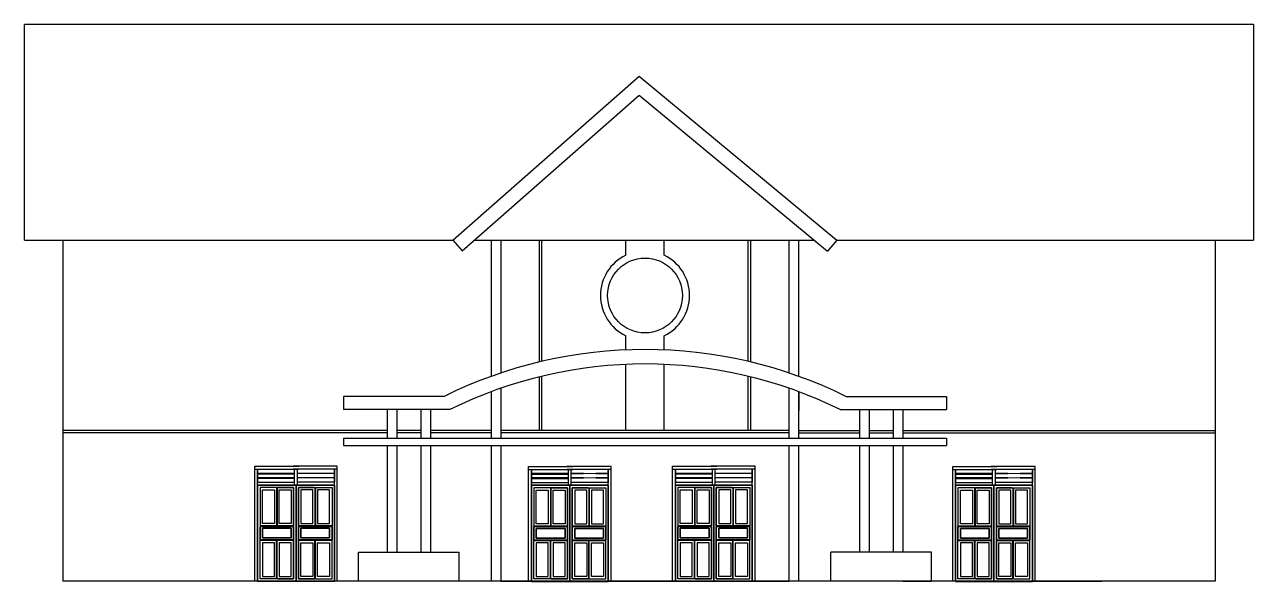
# Model space of a CAD drawing. Header units: inches. Extents: x -108 to 13185, y -10150 to 372.
# Drawn here: x 5024 to 7584, y -787 to 372 of the extents above; entities that cross this region are included whole.
import ezdxf

# ---------------------------------------------------------------- set-up
doc = ezdxf.new("R2010")
doc.units = ezdxf.units.IN
doc.header["$MEASUREMENT"] = 0

msp = doc.modelspace()

# ---------------------------------------------------------------- linework, layer by layer
for p, q in [((5023.5, -76.9), (5023.5, 371.7)), ((7583.5, 371.7), (5023.5, 371.7)), ((7583.5, 371.7), (7583.5, -76.9)), ((5915.5, -76.9), (6303.5, 264.4)), ((6303.5, 264.4), (6715.5, -76.9)), ((5935.3, -99.4), (6304.1, 225)), ((6304.1, 225), (6696.4, -100)), ((5023.5, -76.9), (5915.5, -76.9)), ((5103.5, -76.9), (5103.5, -113.1)), ((5103.5, -76.9), (5103.5, -346.5)), ((5915.5, -76.9), (5935.3, -99.4)), ((5960.9, -76.9), (6668.5, -76.9)), ((5995.5, -76.9), (5995.5, -360.3)), ((6015.5, -76.9), (6015.5, -353.4)), ((6095.5, -76.9), (6095.5, -330.5)), ((6100.5, -76.9), (6100.5, -329.3)), ((6276, -108.1), (6276, -76.9)), ((6356, -108.1), (6356, -76.9)), ((6530.5, -76.9), (6530.5, -329)), ((6535.5, -76.9), (6535.5, -330.2)), ((6615.5, -76.9), (6615.5, -353)), ((6635.5, -76.9), (6635.5, -360)), ((6715.5, -76.9), (6696.4, -100)), ((6715.5, -76.9), (7583.5, -76.9)), ((7503.5, -76.9), (7503.5, -125.1)), ((7503.5, -76.9), (7503.5, -346.5)), ((7503.5, -76.9), (7503.5, -113.1)), ((7503.5, -76.9), (7503.5, -346.5)), ((6276, -305.3), (6276, -275.9)), ((6356, -305.3), (6356, -275.9)), ((5103.5, -346.5), (5103.5, -366.5)), ((6276, -473.1), (6276, -335.3)), ((6356, -473.1), (6356, -335.3)), ((7503.5, -346.5), (7503.5, -366.5)), ((5103.5, -366.5), (5103.5, -766.5)), ((5995.5, -359.6), (5995.5, -360.3)), ((6095.5, -361.3), (6095.5, -473.1)), ((6100.5, -360.1), (6100.5, -473.1)), ((6530.5, -359.9), (6530.5, -473.1)), ((6535.5, -361.1), (6535.5, -473.1)), ((6636.5, -359.6), (6636.5, -360.3)), ((7503.5, -366.5), (7503.5, -766.5)), ((7503.5, -366.5), (7503.5, -766.5)), ((5896.3, -402.5), (5688, -402.5)), ((5688, -402.5), (5688, -429.4)), ((5995.5, -392.3), (5995.5, -431.7)), ((5995.5, -392.3), (5995.5, -489)), ((6015.5, -385.1), (6015.5, -489)), ((6615.5, -384.7), (6615.5, -489)), ((6635.5, -391.9), (6635.5, -489)), ((6636.5, -392.3), (6636.5, -431.7)), ((6735.7, -402.5), (6944, -402.5)), ((6944, -402.5), (6944, -429.4)), ((5909.6, -429.4), (5688, -429.4)), ((5779, -429.4), (5779, -489)), ((5799, -429.4), (5799, -489)), ((5849, -429.4), (5849, -489)), ((5869, -429.4), (5869, -489)), ((6722.4, -429.4), (6944, -429.4)), ((6763, -429.4), (6763, -489)), ((6783, -429.4), (6783, -489)), ((6833, -429.4), (6833, -489)), ((6853, -429.4), (6853, -489)), ((5779, -473.1), (5103.5, -473.1)), ((5779, -478.1), (5103.5, -478.1)), ((5849, -473.1), (5799, -473.1)), ((5849, -478.1), (5799, -478.1)), ((5995.5, -473.1), (5869, -473.1)), ((5995.5, -478.1), (5869, -478.1)), ((6615.5, -473.1), (6015.5, -473.1)), ((6615.5, -478.1), (6015.5, -478.1)), ((6635.5, -473.1), (6763, -473.1)), ((6635.5, -478.1), (6763, -478.1)), ((6783, -473.1), (6833, -473.1)), ((6783, -478.1), (6833, -478.1)), ((6853, -473.1), (7503.5, -473.1)), ((6853, -478.1), (7503.5, -478.1)), ((5688, -489), (6944, -489)), ((5688, -489), (5688, -504)), ((5688, -504), (6944, -504)), ((5779, -504), (5779, -726.5)), ((5799, -504), (5799, -726.5)), ((5849, -504), (5849, -726.5)), ((5869, -504), (5869, -726.5)), ((5995.5, -504), (5995.5, -786.5)), ((6015.5, -504), (6015.5, -786.5)), ((6615.5, -504), (6615.5, -786.5)), ((6635.5, -504), (6635.5, -786.5)), ((6763, -504), (6763, -726.5)), ((6783, -504), (6783, -726.5)), ((6833, -504), (6833, -726.5)), ((6853, -504), (6853, -726.5)), ((6944, -489), (6944, -504)), ((5503, -786.5), (5503, -547.5)), ((5503, -547.5), (5595, -547.5)), ((5503, -553.5), (5595, -553.5)), ((5509, -586.5), (5509, -553.5)), ((5509, -553.5), (5509, -580.5)), ((5509, -561.5), (5586, -561.5)), ((5675, -547.5), (5583, -547.5)), ((5675, -553.5), (5583, -553.5)), ((5586, -586.5), (5586, -553.5)), ((5592, -586.5), (5592, -553.5)), ((5669, -561.5), (5592, -563.5)), ((5669, -563.5), (5592, -561.5)), ((5669, -586.5), (5669, -553.5)), ((5669, -553.5), (5669, -580.5)), ((5675, -786.5), (5675, -547.5)), ((6073.5, -787), (6073.5, -548)), ((6073.5, -548), (6165.5, -548)), ((6073.5, -554), (6165.5, -554)), ((6079.5, -587), (6079.5, -554)), ((6079.5, -554), (6079.5, -581)), ((6079.5, -562), (6156.5, -562)), ((6245.5, -548), (6153.5, -548)), ((6245.5, -554), (6153.5, -554)), ((6156.5, -587), (6156.5, -554)), ((6162.5, -587), (6162.5, -554)), ((6239.5, -562), (6162.5, -564)), ((6239.5, -564), (6162.5, -562)), ((6239.5, -587), (6239.5, -554)), ((6239.5, -554), (6239.5, -581)), ((6245.5, -787), (6245.5, -548)), ((6373.5, -786.5), (6373.5, -547.5)), ((6373.5, -547.5), (6465.5, -547.5)), ((6373.5, -553.5), (6465.5, -553.5)), ((6379.5, -586.5), (6379.5, -553.5)), ((6379.5, -553.5), (6379.5, -580.5)), ((6379.5, -561.5), (6456.5, -561.5)), ((6545.5, -547.5), (6453.5, -547.5)), ((6545.5, -553.5), (6453.5, -553.5)), ((6456.5, -586.5), (6456.5, -553.5)), ((6462.5, -586.5), (6462.5, -553.5)), ((6539.5, -561.5), (6462.5, -563.5)), ((6539.5, -563.5), (6462.5, -561.5)), ((6539.5, -586.5), (6539.5, -553.5)), ((6539.5, -553.5), (6539.5, -580.5)), ((6545.5, -786.5), (6545.5, -547.5)), ((6957, -787), (6957, -548)), ((6957, -548), (7049, -548)), ((6957, -554), (7049, -554)), ((6963, -587), (6963, -554)), ((6963, -554), (6963, -581)), ((6963, -562), (7040, -562)), ((7129, -548), (7037, -548)), ((7129, -554), (7037, -554)), ((7040, -587), (7040, -554)), ((7046, -587), (7046, -554)), ((7123, -562), (7046, -564)), ((7123, -564), (7046, -562)), ((7123, -587), (7123, -554)), ((7123, -554), (7123, -581)), ((7129, -787), (7129, -548)), ((5509, -563.5), (5586, -563.5)), ((5509, -570.5), (5586, -570.5)), ((5509, -572.5), (5586, -572.5)), ((5509, -580.5), (5586, -580.5)), ((5589, -586.5), (5509, -586.5)), ((5509, -586.5), (5509, -786.5)), ((5509, -586.5), (5589, -586.5)), ((5509, -786.5), (5509, -586.5)), ((5509, -786.5), (5509, -586.5)), ((5509, -586.5), (5509, -786.5)), ((5509, -586.5), (5589, -586.5)), ((5509, -786.5), (5509, -586.5)), ((5589, -786.5), (5589, -586.5)), ((5589, -586.5), (5589, -786.5)), ((5589, -586.5), (5589, -786.5)), ((5589, -786.5), (5589, -586.5)), ((5589, -586.5), (5589, -786.5)), ((5589, -586.5), (5595, -586.5)), ((5589, -786.5), (5589, -586.5)), ((5589, -586.5), (5589, -786.5)), ((5589, -586.5), (5589, -786.5)), ((5589, -786.5), (5589, -586.5)), ((5589, -586.5), (5589, -786.5)), ((5669, -586.5), (5589, -586.5)), ((5669, -570.5), (5592, -572.5)), ((5669, -572.5), (5592, -570.5)), ((5669, -580.5), (5592, -580.5)), ((5669, -586.5), (5669, -786.5)), ((5669, -786.5), (5669, -586.5)), ((5669, -786.5), (5669, -586.5)), ((5669, -586.5), (5669, -786.5)), ((5669, -786.5), (5669, -586.5)), ((6079.5, -564), (6156.5, -564)), ((6079.5, -571), (6156.5, -571)), ((6079.5, -573), (6156.5, -573)), ((6079.5, -581), (6156.5, -581)), ((6159.5, -587), (6079.5, -587)), ((6079.5, -587), (6079.5, -787)), ((6079.5, -587), (6159.5, -587)), ((6079.5, -787), (6079.5, -587)), ((6079.5, -787), (6079.5, -587)), ((6079.5, -587), (6079.5, -787)), ((6079.5, -587), (6159.5, -587)), ((6079.5, -787), (6079.5, -587)), ((6159.5, -787), (6159.5, -587)), ((6159.5, -587), (6159.5, -787)), ((6159.5, -587), (6159.5, -787)), ((6159.5, -787), (6159.5, -587)), ((6159.5, -587), (6159.5, -787)), ((6159.5, -587), (6165.5, -587)), ((6159.5, -787), (6159.5, -587)), ((6159.5, -587), (6159.5, -787)), ((6159.5, -587), (6159.5, -787)), ((6159.5, -787), (6159.5, -587)), ((6159.5, -587), (6159.5, -787)), ((6239.5, -587), (6159.5, -587)), ((6239.5, -571), (6162.5, -573)), ((6239.5, -573), (6162.5, -571)), ((6239.5, -581), (6162.5, -581)), ((6239.5, -587), (6239.5, -787)), ((6239.5, -787), (6239.5, -587)), ((6239.5, -787), (6239.5, -587)), ((6239.5, -587), (6239.5, -787)), ((6239.5, -787), (6239.5, -587)), ((6379.5, -563.5), (6456.5, -563.5)), ((6379.5, -570.5), (6456.5, -570.5)), ((6379.5, -572.5), (6456.5, -572.5)), ((6379.5, -580.5), (6456.5, -580.5)), ((6459.5, -586.5), (6379.5, -586.5)), ((6379.5, -586.5), (6379.5, -786.5)), ((6379.5, -586.5), (6459.5, -586.5)), ((6379.5, -786.5), (6379.5, -586.5)), ((6379.5, -786.5), (6379.5, -586.5)), ((6379.5, -586.5), (6379.5, -786.5)), ((6379.5, -586.5), (6459.5, -586.5)), ((6379.5, -786.5), (6379.5, -586.5)), ((6459.5, -786.5), (6459.5, -586.5)), ((6459.5, -586.5), (6459.5, -786.5)), ((6459.5, -586.5), (6459.5, -786.5)), ((6459.5, -786.5), (6459.5, -586.5)), ((6459.5, -586.5), (6459.5, -786.5)), ((6459.5, -586.5), (6465.5, -586.5)), ((6459.5, -786.5), (6459.5, -586.5)), ((6459.5, -586.5), (6459.5, -786.5)), ((6459.5, -586.5), (6459.5, -786.5)), ((6459.5, -786.5), (6459.5, -586.5)), ((6459.5, -586.5), (6459.5, -786.5)), ((6539.5, -586.5), (6459.5, -586.5)), ((6539.5, -570.5), (6462.5, -572.5)), ((6539.5, -572.5), (6462.5, -570.5)), ((6539.5, -580.5), (6462.5, -580.5)), ((6539.5, -586.5), (6539.5, -786.5)), ((6539.5, -786.5), (6539.5, -586.5)), ((6539.5, -786.5), (6539.5, -586.5)), ((6539.5, -586.5), (6539.5, -786.5)), ((6539.5, -786.5), (6539.5, -586.5)), ((6963, -564), (7040, -564)), ((6963, -571), (7040, -571)), ((6963, -573), (7040, -573)), ((6963, -581), (7040, -581)), ((7043, -587), (6963, -587)), ((6963, -587), (6963, -787)), ((6963, -587), (7043, -587)), ((6963, -787), (6963, -587)), ((6963, -787), (6963, -587)), ((6963, -587), (6963, -787)), ((6963, -587), (7043, -587)), ((6963, -787), (6963, -587)), ((7043, -787), (7043, -587)), ((7043, -587), (7043, -787)), ((7043, -587), (7043, -787)), ((7043, -787), (7043, -587)), ((7043, -587), (7043, -787)), ((7043, -587), (7049, -587)), ((7043, -787), (7043, -587)), ((7043, -587), (7043, -787)), ((7043, -587), (7043, -787)), ((7043, -787), (7043, -587)), ((7043, -587), (7043, -787)), ((7123, -587), (7043, -587)), ((7123, -571), (7046, -573)), ((7123, -573), (7046, -571)), ((7123, -581), (7046, -581)), ((7123, -587), (7123, -787)), ((7123, -787), (7123, -587)), ((7123, -787), (7123, -587)), ((7123, -587), (7123, -787)), ((7123, -787), (7123, -587)), ((5548.5, -591.5), (5514, -591.5)), ((5514, -591.5), (5514, -671.5)), ((5548.5, -591.5), (5548.5, -671.5)), ((5584, -591.5), (5549.5, -591.5)), ((5549.5, -591.5), (5549.5, -671.5)), ((5551, -591.5), (5584, -591.5)), ((5584, -591.5), (5584, -671.5)), ((5584, -671.5), (5584, -591.5)), ((5627, -591.5), (5594, -591.5)), ((5594, -591.5), (5594, -671.5)), ((5594, -671.5), (5594, -591.5)), ((5594, -591.5), (5628.5, -591.5)), ((5628.5, -591.5), (5628.5, -671.5)), ((5629.5, -591.5), (5664, -591.5)), ((5629.5, -591.5), (5629.5, -671.5)), ((5664, -591.5), (5664, -671.5)), ((6119, -592), (6084.5, -592)), ((6084.5, -592), (6084.5, -672)), ((6119, -592), (6119, -672)), ((6154.5, -592), (6120, -592)), ((6120, -592), (6120, -672)), ((6121.5, -592), (6154.5, -592)), ((6154.5, -592), (6154.5, -672)), ((6154.5, -672), (6154.5, -592)), ((6197.5, -592), (6164.5, -592)), ((6164.5, -592), (6164.5, -672)), ((6164.5, -672), (6164.5, -592)), ((6164.5, -592), (6199, -592)), ((6199, -592), (6199, -672)), ((6200, -592), (6234.5, -592)), ((6200, -592), (6200, -672)), ((6234.5, -592), (6234.5, -672)), ((6419, -591.5), (6384.5, -591.5)), ((6384.5, -591.5), (6384.5, -671.5)), ((6419, -591.5), (6419, -671.5)), ((6454.5, -591.5), (6420, -591.5)), ((6420, -591.5), (6420, -671.5)), ((6421.5, -591.5), (6454.5, -591.5)), ((6454.5, -591.5), (6454.5, -671.5)), ((6454.5, -671.5), (6454.5, -591.5)), ((6497.5, -591.5), (6464.5, -591.5)), ((6464.5, -591.5), (6464.5, -671.5)), ((6464.5, -671.5), (6464.5, -591.5)), ((6464.5, -591.5), (6499, -591.5)), ((6499, -591.5), (6499, -671.5)), ((6500, -591.5), (6534.5, -591.5)), ((6500, -591.5), (6500, -671.5)), ((6534.5, -591.5), (6534.5, -671.5)), ((7002.5, -592), (6968, -592)), ((6968, -592), (6968, -672)), ((7002.5, -592), (7002.5, -672)), ((7038, -592), (7003.5, -592)), ((7003.5, -592), (7003.5, -672)), ((7005, -592), (7038, -592)), ((7038, -592), (7038, -672)), ((7038, -672), (7038, -592)), ((7081, -592), (7048, -592)), ((7048, -592), (7048, -672)), ((7048, -672), (7048, -592)), ((7048, -592), (7082.5, -592)), ((7082.5, -592), (7082.5, -672)), ((7083.5, -592), (7118, -592)), ((7083.5, -592), (7083.5, -672)), ((7118, -592), (7118, -672)), ((5514, -671.5), (5548.5, -671.5)), ((5514, -671.5), (5547, -671.5)), ((5547, -671.5), (5514, -671.5)), ((5584, -672.5), (5514, -672.5)), ((5514, -672.5), (5514, -700.5)), ((5514, -672.5), (5584, -672.5)), ((5514, -700.5), (5514, -672.5)), ((5549.5, -671.5), (5584, -671.5)), ((5584, -671.5), (5549.5, -671.5)), ((5551, -671.5), (5584, -671.5)), ((5584, -671.5), (5551, -671.5)), ((5584, -700.5), (5584, -672.5)), ((5584, -672.5), (5584, -700.5)), ((5628.5, -671.5), (5594, -671.5)), ((5594, -671.5), (5628.5, -671.5)), ((5627, -671.5), (5594, -671.5)), ((5594, -671.5), (5627, -671.5)), ((5594, -700.5), (5594, -672.5)), ((5594, -672.5), (5664, -672.5)), ((5664, -672.5), (5594, -672.5)), ((5594, -672.5), (5594, -700.5)), ((5664, -671.5), (5629.5, -671.5)), ((5664, -671.5), (5631, -671.5)), ((5631, -671.5), (5664, -671.5)), ((5664, -672.5), (5664, -700.5)), ((5664, -700.5), (5664, -672.5)), ((6084.5, -672), (6119, -672)), ((6084.5, -672), (6117.5, -672)), ((6117.5, -672), (6084.5, -672)), ((6154.5, -673), (6084.5, -673)), ((6084.5, -673), (6084.5, -701)), ((6084.5, -673), (6154.5, -673)), ((6084.5, -701), (6084.5, -673)), ((6120, -672), (6154.5, -672)), ((6154.5, -672), (6120, -672)), ((6121.5, -672), (6154.5, -672)), ((6154.5, -672), (6121.5, -672)), ((6154.5, -701), (6154.5, -673)), ((6154.5, -673), (6154.5, -701)), ((6199, -672), (6164.5, -672)), ((6164.5, -672), (6199, -672)), ((6197.5, -672), (6164.5, -672)), ((6164.5, -672), (6197.5, -672)), ((6164.5, -701), (6164.5, -673)), ((6164.5, -673), (6234.5, -673)), ((6234.5, -673), (6164.5, -673)), ((6164.5, -673), (6164.5, -701)), ((6234.5, -672), (6200, -672)), ((6234.5, -672), (6201.5, -672)), ((6201.5, -672), (6234.5, -672)), ((6234.5, -673), (6234.5, -701)), ((6234.5, -701), (6234.5, -673)), ((6384.5, -671.5), (6419, -671.5)), ((6384.5, -671.5), (6417.5, -671.5)), ((6417.5, -671.5), (6384.5, -671.5)), ((6454.5, -672.5), (6384.5, -672.5)), ((6384.5, -672.5), (6384.5, -700.5)), ((6384.5, -672.5), (6454.5, -672.5)), ((6384.5, -700.5), (6384.5, -672.5)), ((6420, -671.5), (6454.5, -671.5)), ((6454.5, -671.5), (6420, -671.5)), ((6421.5, -671.5), (6454.5, -671.5)), ((6454.5, -671.5), (6421.5, -671.5)), ((6454.5, -700.5), (6454.5, -672.5)), ((6454.5, -672.5), (6454.5, -700.5)), ((6499, -671.5), (6464.5, -671.5)), ((6464.5, -671.5), (6499, -671.5)), ((6497.5, -671.5), (6464.5, -671.5)), ((6464.5, -671.5), (6497.5, -671.5)), ((6464.5, -700.5), (6464.5, -672.5)), ((6464.5, -672.5), (6534.5, -672.5)), ((6534.5, -672.5), (6464.5, -672.5)), ((6464.5, -672.5), (6464.5, -700.5)), ((6534.5, -671.5), (6500, -671.5)), ((6534.5, -671.5), (6501.5, -671.5)), ((6501.5, -671.5), (6534.5, -671.5)), ((6534.5, -672.5), (6534.5, -700.5)), ((6534.5, -700.5), (6534.5, -672.5)), ((6968, -672), (7002.5, -672)), ((6968, -672), (7001, -672)), ((7001, -672), (6968, -672)), ((7038, -673), (6968, -673)), ((6968, -673), (6968, -701)), ((6968, -673), (7038, -673)), ((6968, -701), (6968, -673)), ((7003.5, -672), (7038, -672)), ((7038, -672), (7003.5, -672)), ((7005, -672), (7038, -672)), ((7038, -672), (7005, -672)), ((7038, -701), (7038, -673)), ((7038, -673), (7038, -701)), ((7082.5, -672), (7048, -672)), ((7048, -672), (7082.5, -672)), ((7081, -672), (7048, -672)), ((7048, -672), (7081, -672)), ((7048, -701), (7048, -673)), ((7048, -673), (7118, -673)), ((7118, -673), (7048, -673)), ((7048, -673), (7048, -701)), ((7118, -672), (7083.5, -672)), ((7118, -672), (7085, -672)), ((7085, -672), (7118, -672)), ((7118, -673), (7118, -701)), ((7118, -701), (7118, -673)), ((5514, -700.5), (5584, -700.5)), ((5584, -700.5), (5514, -700.5)), ((5514, -701.5), (5548.5, -701.5)), ((5514, -781.5), (5514, -701.5)), ((5514, -701.5), (5547, -701.5)), ((5547, -701.5), (5514, -701.5)), ((5548.5, -781.5), (5548.5, -701.5)), ((5549.5, -701.5), (5584, -701.5)), ((5584, -701.5), (5549.5, -701.5)), ((5549.5, -781.5), (5549.5, -701.5)), ((5551, -701.5), (5584, -701.5)), ((5584, -701.5), (5551, -701.5)), ((5584, -781.5), (5584, -701.5)), ((5584, -701.5), (5584, -781.5)), ((5664, -700.5), (5594, -700.5)), ((5594, -700.5), (5664, -700.5)), ((5628.5, -701.5), (5594, -701.5)), ((5594, -781.5), (5594, -701.5)), ((5594, -701.5), (5628.5, -701.5)), ((5594, -701.5), (5594, -781.5)), ((5627, -701.5), (5594, -701.5)), ((5594, -701.5), (5627, -701.5)), ((5628.5, -781.5), (5628.5, -701.5)), ((5664, -701.5), (5629.5, -701.5)), ((5629.5, -781.5), (5629.5, -701.5)), ((5664, -701.5), (5631, -701.5)), ((5631, -701.5), (5664, -701.5)), ((5664, -781.5), (5664, -701.5)), ((6084.5, -701), (6154.5, -701)), ((6154.5, -701), (6084.5, -701)), ((6084.5, -702), (6119, -702)), ((6084.5, -782), (6084.5, -702)), ((6084.5, -702), (6117.5, -702)), ((6117.5, -702), (6084.5, -702)), ((6119, -782), (6119, -702)), ((6120, -702), (6154.5, -702)), ((6154.5, -702), (6120, -702)), ((6120, -782), (6120, -702)), ((6121.5, -702), (6154.5, -702)), ((6154.5, -702), (6121.5, -702)), ((6154.5, -782), (6154.5, -702)), ((6154.5, -702), (6154.5, -782)), ((6234.5, -701), (6164.5, -701)), ((6164.5, -701), (6234.5, -701)), ((6199, -702), (6164.5, -702)), ((6164.5, -782), (6164.5, -702)), ((6164.5, -702), (6199, -702)), ((6164.5, -702), (6164.5, -782)), ((6197.5, -702), (6164.5, -702)), ((6164.5, -702), (6197.5, -702)), ((6199, -782), (6199, -702)), ((6234.5, -702), (6200, -702)), ((6200, -782), (6200, -702)), ((6234.5, -702), (6201.5, -702)), ((6201.5, -702), (6234.5, -702)), ((6234.5, -782), (6234.5, -702)), ((6384.5, -700.5), (6454.5, -700.5)), ((6454.5, -700.5), (6384.5, -700.5)), ((6384.5, -701.5), (6419, -701.5)), ((6384.5, -781.5), (6384.5, -701.5)), ((6384.5, -701.5), (6417.5, -701.5)), ((6417.5, -701.5), (6384.5, -701.5)), ((6419, -781.5), (6419, -701.5)), ((6420, -701.5), (6454.5, -701.5)), ((6454.5, -701.5), (6420, -701.5)), ((6420, -781.5), (6420, -701.5)), ((6421.5, -701.5), (6454.5, -701.5)), ((6454.5, -701.5), (6421.5, -701.5)), ((6454.5, -781.5), (6454.5, -701.5)), ((6454.5, -701.5), (6454.5, -781.5)), ((6534.5, -700.5), (6464.5, -700.5)), ((6464.5, -700.5), (6534.5, -700.5)), ((6499, -701.5), (6464.5, -701.5)), ((6464.5, -781.5), (6464.5, -701.5)), ((6464.5, -701.5), (6499, -701.5)), ((6464.5, -701.5), (6464.5, -781.5)), ((6497.5, -701.5), (6464.5, -701.5)), ((6464.5, -701.5), (6497.5, -701.5)), ((6499, -781.5), (6499, -701.5)), ((6534.5, -701.5), (6500, -701.5)), ((6500, -781.5), (6500, -701.5)), ((6534.5, -701.5), (6501.5, -701.5)), ((6501.5, -701.5), (6534.5, -701.5)), ((6534.5, -781.5), (6534.5, -701.5)), ((6968, -701), (7038, -701)), ((7038, -701), (6968, -701)), ((6968, -702), (7002.5, -702)), ((6968, -782), (6968, -702)), ((6968, -702), (7001, -702)), ((7001, -702), (6968, -702)), ((7002.5, -782), (7002.5, -702)), ((7003.5, -702), (7038, -702)), ((7038, -702), (7003.5, -702)), ((7003.5, -782), (7003.5, -702)), ((7005, -702), (7038, -702)), ((7038, -702), (7005, -702)), ((7038, -782), (7038, -702)), ((7038, -702), (7038, -782)), ((7118, -701), (7048, -701)), ((7048, -701), (7118, -701)), ((7082.5, -702), (7048, -702)), ((7048, -782), (7048, -702)), ((7048, -702), (7082.5, -702)), ((7048, -702), (7048, -782)), ((7081, -702), (7048, -702)), ((7048, -702), (7081, -702)), ((7082.5, -782), (7082.5, -702)), ((7118, -702), (7083.5, -702)), ((7083.5, -782), (7083.5, -702)), ((7118, -702), (7085, -702)), ((7085, -702), (7118, -702)), ((7118, -782), (7118, -702)), ((5719, -786.5), (5719, -726.5)), ((5719, -726.5), (5929, -726.5)), ((5929, -786.5), (5929, -726.5)), ((6703, -786.5), (6703, -726.5)), ((6913, -726.5), (6703, -726.5)), ((6913, -786.5), (6913, -726.5)), ((6957, -786.5), (6957, -726.5)), ((5103.5, -766.5), (5103.5, -786.5)), ((7503.5, -766.5), (7503.5, -786.5)), ((7503.5, -786.5), (5103.5, -786.5)), ((5509, -786.5), (5589, -786.5)), ((5589, -786.5), (5509, -786.5)), ((5589, -786.5), (5509, -786.5)), ((5509, -786.5), (5589, -786.5)), ((5589, -786.5), (5509, -786.5)), ((5548.5, -781.5), (5514, -781.5)), ((5584, -781.5), (5549.5, -781.5)), ((5551, -781.5), (5584, -781.5)), ((5669, -786.5), (5589, -786.5)), ((5589, -786.5), (5669, -786.5)), ((5589, -786.5), (5669, -786.5)), ((5669, -786.5), (5589, -786.5)), ((5589, -786.5), (5669, -786.5)), ((5627, -781.5), (5594, -781.5)), ((5594, -781.5), (5628.5, -781.5)), ((5629.5, -781.5), (5664, -781.5)), ((6015.5, -786.5), (6303.5, -786.5)), ((6079.5, -787), (6159.5, -787)), ((6159.5, -787), (6079.5, -787)), ((6159.5, -787), (6079.5, -787)), ((6079.5, -787), (6159.5, -787)), ((6159.5, -787), (6079.5, -787)), ((6119, -782), (6084.5, -782)), ((6154.5, -782), (6120, -782)), ((6121.5, -782), (6154.5, -782)), ((6239.5, -787), (6159.5, -787)), ((6159.5, -787), (6239.5, -787)), ((6159.5, -787), (6239.5, -787)), ((6239.5, -787), (6159.5, -787)), ((6159.5, -787), (6239.5, -787)), ((6197.5, -782), (6164.5, -782)), ((6164.5, -782), (6199, -782)), ((6200, -782), (6234.5, -782)), ((6303.5, -786.5), (6615.5, -786.5)), ((6379.5, -786.5), (6459.5, -786.5)), ((6459.5, -786.5), (6379.5, -786.5)), ((6459.5, -786.5), (6379.5, -786.5)), ((6379.5, -786.5), (6459.5, -786.5)), ((6459.5, -786.5), (6379.5, -786.5)), ((6419, -781.5), (6384.5, -781.5)), ((6454.5, -781.5), (6420, -781.5)), ((6421.5, -781.5), (6454.5, -781.5)), ((6539.5, -786.5), (6459.5, -786.5)), ((6459.5, -786.5), (6539.5, -786.5)), ((6459.5, -786.5), (6539.5, -786.5)), ((6539.5, -786.5), (6459.5, -786.5)), ((6459.5, -786.5), (6539.5, -786.5)), ((6497.5, -781.5), (6464.5, -781.5)), ((6464.5, -781.5), (6499, -781.5)), ((6500, -781.5), (6534.5, -781.5)), ((6763, -786.5), (6703, -786.5)), ((6853, -786.5), (6913, -786.5)), ((6963, -787), (7043, -787)), ((7043, -787), (6963, -787)), ((7043, -787), (6963, -787)), ((6963, -787), (7043, -787)), ((7043, -787), (6963, -787)), ((7002.5, -782), (6968, -782)), ((7038, -782), (7003.5, -782)), ((7005, -782), (7038, -782)), ((7123, -787), (7043, -787)), ((7043, -787), (7123, -787)), ((7043, -787), (7123, -787)), ((7123, -787), (7043, -787)), ((7043, -787), (7123, -787)), ((7081, -782), (7048, -782)), ((7048, -782), (7082.5, -782)), ((7083.5, -782), (7118, -782)), ((7108, -786.5), (7188, -786.5)), ((7188, -786.5), (7108, -786.5)), ((7188, -786.5), (7108, -786.5)), ((7108, -786.5), (7188, -786.5)), ((7188, -786.5), (7108, -786.5)), ((7268, -786.5), (7188, -786.5)), ((7188, -786.5), (7268, -786.5)), ((7188, -786.5), (7268, -786.5)), ((7268, -786.5), (7188, -786.5)), ((7188, -786.5), (7268, -786.5))]:
    msp.add_line(p, q)
for points in [[(5509, -586.5), (5589, -586.5), (5589, -786.5), (5509, -786.5)], [(5509, -786.5), (5589, -786.5), (5589, -586.5), (5509, -586.5)], [(5509, -786.5), (5589, -786.5), (5589, -586.5), (5509, -586.5)], [(5669, -586.5), (5589, -586.5), (5589, -786.5), (5669, -786.5)], [(5669, -786.5), (5589, -786.5), (5589, -586.5), (5669, -586.5)], [(5669, -786.5), (5589, -786.5), (5589, -586.5), (5669, -586.5)], [(6079.5, -587), (6159.5, -587), (6159.5, -787), (6079.5, -787)], [(6079.5, -787), (6159.5, -787), (6159.5, -587), (6079.5, -587)], [(6079.5, -787), (6159.5, -787), (6159.5, -587), (6079.5, -587)], [(6239.5, -587), (6159.5, -587), (6159.5, -787), (6239.5, -787)], [(6239.5, -787), (6159.5, -787), (6159.5, -587), (6239.5, -587)], [(6239.5, -787), (6159.5, -787), (6159.5, -587), (6239.5, -587)], [(6379.5, -586.5), (6459.5, -586.5), (6459.5, -786.5), (6379.5, -786.5)], [(6379.5, -786.5), (6459.5, -786.5), (6459.5, -586.5), (6379.5, -586.5)], [(6379.5, -786.5), (6459.5, -786.5), (6459.5, -586.5), (6379.5, -586.5)], [(6539.5, -586.5), (6459.5, -586.5), (6459.5, -786.5), (6539.5, -786.5)], [(6539.5, -786.5), (6459.5, -786.5), (6459.5, -586.5), (6539.5, -586.5)], [(6539.5, -786.5), (6459.5, -786.5), (6459.5, -586.5), (6539.5, -586.5)], [(6963, -587), (7043, -587), (7043, -787), (6963, -787)], [(6963, -787), (7043, -787), (7043, -587), (6963, -587)], [(6963, -787), (7043, -787), (7043, -587), (6963, -587)], [(7123, -587), (7043, -587), (7043, -787), (7123, -787)], [(7123, -787), (7043, -787), (7043, -587), (7123, -587)], [(7123, -787), (7043, -787), (7043, -587), (7123, -587)]]:
    msp.add_lwpolyline(points)
for points in [[(5519, -596.5), (5544, -596.5), (5544, -666.5), (5519, -666.5)], [(5554, -596.5), (5579, -596.5), (5579, -666.5), (5554, -666.5)], [(5624, -596.5), (5599, -596.5), (5599, -666.5), (5624, -666.5)], [(5659, -596.5), (5634, -596.5), (5634, -666.5), (5659, -666.5)], [(6089.5, -597), (6114.5, -597), (6114.5, -667), (6089.5, -667)], [(6124.5, -597), (6149.5, -597), (6149.5, -667), (6124.5, -667)], [(6194.5, -597), (6169.5, -597), (6169.5, -667), (6194.5, -667)], [(6229.5, -597), (6204.5, -597), (6204.5, -667), (6229.5, -667)], [(6389.5, -596.5), (6414.5, -596.5), (6414.5, -666.5), (6389.5, -666.5)], [(6424.5, -596.5), (6449.5, -596.5), (6449.5, -666.5), (6424.5, -666.5)], [(6494.5, -596.5), (6469.5, -596.5), (6469.5, -666.5), (6494.5, -666.5)], [(6529.5, -596.5), (6504.5, -596.5), (6504.5, -666.5), (6529.5, -666.5)], [(6973, -597), (6998, -597), (6998, -667), (6973, -667)], [(7008, -597), (7033, -597), (7033, -667), (7008, -667)], [(7078, -597), (7053, -597), (7053, -667), (7078, -667)], [(7113, -597), (7088, -597), (7088, -667), (7113, -667)], [(5519, -676.5), (5579, -676.5), (5579, -696.5), (5519, -696.5)], [(5519, -696.5), (5579, -696.5), (5579, -676.5), (5519, -676.5)], [(5519, -696.5), (5579, -696.5), (5579, -676.5), (5519, -676.5)], [(5519, -676.5), (5579, -676.5), (5579, -696.5), (5519, -696.5)], [(5659, -676.5), (5599, -676.5), (5599, -696.5), (5659, -696.5)], [(5659, -696.5), (5599, -696.5), (5599, -676.5), (5659, -676.5)], [(5659, -696.5), (5599, -696.5), (5599, -676.5), (5659, -676.5)], [(5659, -676.5), (5599, -676.5), (5599, -696.5), (5659, -696.5)], [(6089.5, -677), (6149.5, -677), (6149.5, -697), (6089.5, -697)], [(6089.5, -697), (6149.5, -697), (6149.5, -677), (6089.5, -677)], [(6089.5, -697), (6149.5, -697), (6149.5, -677), (6089.5, -677)], [(6089.5, -677), (6149.5, -677), (6149.5, -697), (6089.5, -697)], [(6229.5, -677), (6169.5, -677), (6169.5, -697), (6229.5, -697)], [(6229.5, -697), (6169.5, -697), (6169.5, -677), (6229.5, -677)], [(6229.5, -697), (6169.5, -697), (6169.5, -677), (6229.5, -677)], [(6229.5, -677), (6169.5, -677), (6169.5, -697), (6229.5, -697)], [(6389.5, -676.5), (6449.5, -676.5), (6449.5, -696.5), (6389.5, -696.5)], [(6389.5, -696.5), (6449.5, -696.5), (6449.5, -676.5), (6389.5, -676.5)], [(6389.5, -696.5), (6449.5, -696.5), (6449.5, -676.5), (6389.5, -676.5)], [(6389.5, -676.5), (6449.5, -676.5), (6449.5, -696.5), (6389.5, -696.5)], [(6529.5, -676.5), (6469.5, -676.5), (6469.5, -696.5), (6529.5, -696.5)], [(6529.5, -696.5), (6469.5, -696.5), (6469.5, -676.5), (6529.5, -676.5)], [(6529.5, -696.5), (6469.5, -696.5), (6469.5, -676.5), (6529.5, -676.5)], [(6529.5, -676.5), (6469.5, -676.5), (6469.5, -696.5), (6529.5, -696.5)], [(6973, -677), (7033, -677), (7033, -697), (6973, -697)], [(6973, -697), (7033, -697), (7033, -677), (6973, -677)], [(6973, -697), (7033, -697), (7033, -677), (6973, -677)], [(6973, -677), (7033, -677), (7033, -697), (6973, -697)], [(7113, -677), (7053, -677), (7053, -697), (7113, -697)], [(7113, -697), (7053, -697), (7053, -677), (7113, -677)], [(7113, -697), (7053, -697), (7053, -677), (7113, -677)], [(7113, -677), (7053, -677), (7053, -697), (7113, -697)], [(5519, -776.5), (5544, -776.5), (5544, -706.5), (5519, -706.5)], [(5554, -776.5), (5579, -776.5), (5579, -706.5), (5554, -706.5)], [(5624, -776.5), (5599, -776.5), (5599, -706.5), (5624, -706.5)], [(5659, -776.5), (5634, -776.5), (5634, -706.5), (5659, -706.5)], [(6089.5, -777), (6114.5, -777), (6114.5, -707), (6089.5, -707)], [(6124.5, -777), (6149.5, -777), (6149.5, -707), (6124.5, -707)], [(6194.5, -777), (6169.5, -777), (6169.5, -707), (6194.5, -707)], [(6229.5, -777), (6204.5, -777), (6204.5, -707), (6229.5, -707)], [(6389.5, -776.5), (6414.5, -776.5), (6414.5, -706.5), (6389.5, -706.5)], [(6424.5, -776.5), (6449.5, -776.5), (6449.5, -706.5), (6424.5, -706.5)], [(6494.5, -776.5), (6469.5, -776.5), (6469.5, -706.5), (6494.5, -706.5)], [(6529.5, -776.5), (6504.5, -776.5), (6504.5, -706.5), (6529.5, -706.5)], [(6973, -777), (6998, -777), (6998, -707), (6973, -707)], [(7008, -777), (7033, -777), (7033, -707), (7008, -707)], [(7078, -777), (7053, -777), (7053, -707), (7078, -707)], [(7113, -777), (7088, -777), (7088, -707), (7113, -707)]]:
    msp.add_lwpolyline(points, close=True)
msp.add_circle((6316, -192), 77.9)
for centre, radius, start, end in [((6316, -192), 92.9, 115.4992, 244.5008), ((6316, -192), 92.9, 295.4992, 64.5008), ((6316, -1251.5), 947, 63.6914, 116.3086), ((6316, -1251.5), 917, 63.6914, 116.3086), ((6316, -1251.5), 917, 63.6914, 116.3086)]:
    msp.add_arc(centre, radius, start, end)

doc.saveas('drawing.dxf')
